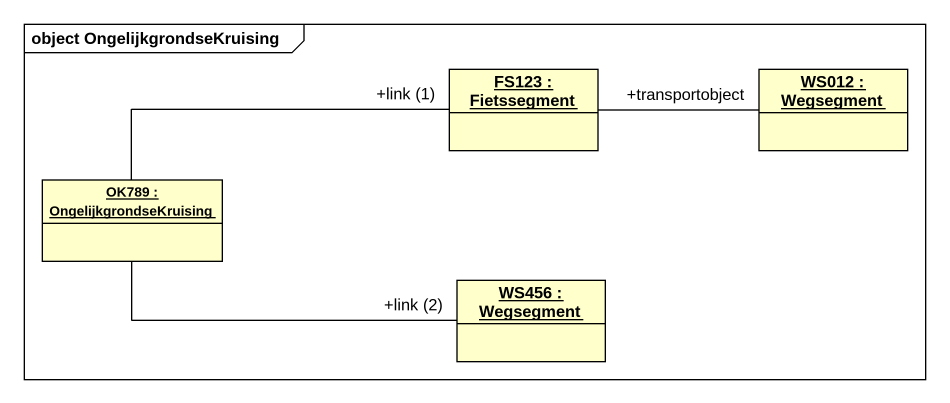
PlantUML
@startuml
mainframe object OngelijkgrondseKruising
hide circle
hide empty members
object "FS123 : Fietssegment" as FS123
object "WS012 : Wegsegment" as WS012
object "OK789 : OngelijkgrondseKruising" as OK789
object "WS456 : Wegsegment" as WS456
FS123 -right- "+transportobject" WS012
OK789 -right- "+link (1)" FS123
OK789 -right- "+link (2)" WS456
@enduml
